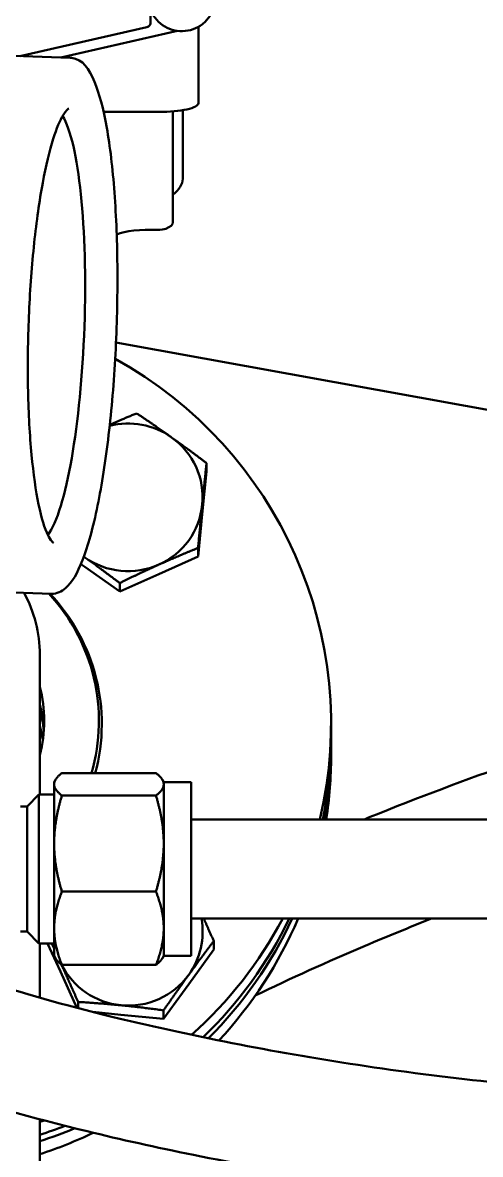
# Model space of a CAD drawing. Header units: inches. Extents: x 11 to 1621, y 11 to 1332.
# Drawn here: x 761.32 to 763.63, y 405.83 to 411.53 of the extents above; entities that cross this region are included whole.
import ezdxf

# ---------------------------------------------------------------- set-up
doc = ezdxf.new("R2010")
doc.units = ezdxf.units.IN
doc.header["$LTSCALE"] = 48
doc.header["$MEASUREMENT"] = 0
doc.layers.add('Visible (ANSI)', color=7, linetype='Continuous', lineweight=50)

msp = doc.modelspace()

# ---------------------------------------------------------------- linework, layer by layer
at = {"layer": 'Visible (ANSI)'}
for p, q in [((761.967858, 411.531803), (761.967858, 411.597486)), ((761.9194, 411.524184), (761.919403, 411.524184)), ((761.946443, 411.530342), (761.946446, 411.530343)), ((761.950143, 411.509605), (761.309302, 411.363672)), ((762.103345, 411.490301), (761.51567, 411.356475)), ((762.208803, 411.126214), (762.208803, 411.510742)), ((761.563313, 411.354814), (761.17634, 411.368308)), ((762.011953, 411.081932), (761.731695, 411.081932)), ((762.080801, 410.526504), (762.080801, 411.084728)), ((762.130063, 410.745687), (762.130063, 411.090788)), ((761.79396, 409.921115), (764.528288, 409.426403)), ((762.250066, 409.271019), (762.250066, 409.314159)), ((762.250066, 409.271019), (762.228682, 409.057415)), ((762.228682, 409.057415), (762.207299, 408.84381)), ((762.207299, 408.84381), (762.010023, 408.755368)), ((762.207299, 408.84381), (762.207299, 408.88695)), ((761.636857, 408.792089), (761.617203, 408.806075)), ((761.812748, 408.666926), (761.636857, 408.792089)), ((762.010023, 408.755368), (761.812748, 408.666926)), ((761.812748, 408.666926), (761.812748, 408.710066)), ((761.469218, 408.656454), (761.082244, 408.669948)), ((761.409929, 407.645485), (761.409929, 408.349205)), ((762.877429, 407.935222), (762.877429, 408.000486)), ((762.877429, 407.903243), (762.877429, 407.83798)), ((761.482429, 407.707985), (761.489073, 407.719493)), ((761.482429, 407.707985), (761.482429, 407.696771)), ((761.521505, 407.753592), (761.995353, 407.753592)), ((762.034429, 407.707985), (762.027785, 407.719493)), ((762.034429, 407.696771), (762.034429, 407.707985)), ((762.172429, 407.707985), (762.034429, 407.707985)), ((762.172429, 407.707985), (762.172429, 406.832985)), ((761.346429, 407.585935), (761.405979, 407.645485)), ((761.405979, 407.645485), (761.405979, 406.895485)), ((761.482429, 407.645485), (761.405979, 407.645485)), ((761.482429, 407.696771), (761.482429, 407.398397)), ((762.034429, 407.398397), (762.034429, 407.696771)), ((761.521505, 407.639951), (761.995353, 407.639951)), ((761.346429, 407.585935), (761.312429, 407.585935)), ((761.346429, 407.585935), (761.346429, 406.955035)), ((765.24542, 407.520485), (762.172429, 407.520485)), ((761.482429, 407.398397), (761.482429, 406.97211)), ((762.034429, 406.97211), (762.034429, 407.398397)), ((761.521505, 407.156843), (761.995353, 407.156843)), ((765.24542, 407.020485), (762.172429, 407.020485)), ((761.482429, 406.97211), (761.482429, 406.832985)), ((762.034429, 406.832985), (762.034429, 406.97211)), ((761.346429, 406.955035), (761.312429, 406.955035)), ((761.346429, 406.955035), (761.405979, 406.895485)), ((762.286411, 406.864435), (762.286411, 406.907575)), ((761.482429, 406.895485), (761.405979, 406.895485)), ((761.409929, 406.622596), (761.409929, 406.895485)), ((761.513825, 406.753651), (761.449137, 406.895485)), ((762.286411, 406.864435), (762.160169, 406.690048)), ((761.482429, 406.832985), (761.489073, 406.821476)), ((762.034429, 406.832985), (762.027785, 406.821476)), ((762.172429, 406.832985), (762.034429, 406.832985)), ((761.596916, 406.57147), (761.513825, 406.753651)), ((761.521505, 406.787377), (761.995353, 406.787377)), ((762.160169, 406.690048), (762.033926, 406.515662)), ((761.60303, 406.569867), (761.60303, 406.601203)), ((761.818478, 406.536863), (761.67699, 406.550785)), ((762.033926, 406.515662), (761.818478, 406.536863)), ((762.033926, 406.515662), (762.033926, 406.558801)), ((761.409929, 403.255809), (761.409929, 406.010608))]:
    msp.add_line(p, q, dxfattribs=at)
msp.add_arc((760.752429, 408.349205), 0.6575, 0, 28.334702, dxfattribs=at)
for centre, major_axis, ratio, start_param, end_param in [((762.011953, 411.126214), (0.19685, 0), 0.22495105, 4.71238898, 6.28318531), ((761.436414, 410.008418), (-0.038117, -1.093086), 0.18151776, 0.26388281, 2.87770985), ((760.79148, 410.745687), (1.338583, 0), 0.22495105, 6.01104632, 6.28318531), ((761.76584, 410.526504), (0.314961, 0), 0.22495105, 5.79646896, 6.28318531), ((761.972582, 410.444571), (-0.198819, 0), 0.22495105, 4.55707914, 5.78870686), ((762.009427, 410.497507), (0.03937, 0), 0.22495105, 4.55707914, 5.79646896), ((760.752429, 408.000486), (2.125, 0), 0.99144486, 6.05333482, 7.34399243), ((761.855516, 409.141647), (-0.375, 0), 0.99144486, 4.08986179, 4.96402447), ((761.855516, 409.141647), (0.375, 0), 0.99144486, 6.18425689, 7.23145444), ((761.855516, 409.141647), (0.375, 0), 0.99144486, 5.13705934, 6.18425689), ((761.855516, 409.141647), (0.375, 0), 0.99144486, 4.0732865, 4.08986179), ((761.855516, 409.094135), (-0.375, 0), 0.99144486, 0.94677054, 0.94976773), ((761.855516, 409.141647), (0.375, 0), 0.99144486, 4.08986179, 5.13705934), ((761.855516, 409.094135), (-0.375, 0), 0.99144486, 1.99387961, 1.99705376), ((760.752429, 408.016149), (0.955266, 0), 0.99144486, 6.00228205, 7.02627386), ((760.752429, 408.000486), (0.97, 0), 0.99144486, 6.02355246, 7.03418675), ((760.752429, 408.016149), (0.68, 0), 0.99144486, 6.02522277, 6.54114784), ((760.752429, 407.927391), (0.68, 0), 0.99144486, 0.06587388, 0.25796253), ((760.752429, 407.911075), (0.68, 0), 0.99144486, 0.07800575, 0.25796253), ((760.752429, 407.822317), (0.68, 0), 0.99144486, 0.14425268, 0.25796253), ((760.752429, 407.935222), (2.125, 0), 0.99144486, 6.08503631, 6.28318531), ((760.752429, 407.903243), (2.125, 0), 0.99144486, 6.10049463, 6.29077476), ((760.752429, 407.83798), (2.125, 0), 0.99144486, 6.13190992, 6.28318531), ((761.855516, 406.954348), (0.375, 0), 0.99144486, 5.66065812, 6.4620229), ((760.752429, 408.000486), (2.125, 0), 0.99144486, 5.44589461, 5.79937402), ((760.752429, 407.935222), (2.125, 0), 0.99144486, 5.4829114, 5.83405823), ((760.752429, 407.903243), (-2.125, 0), 0.99144486, 2.35916848, 2.7092483), ((760.752429, 407.83798), (-2.125, 0), 0.99144486, 2.39505708, 2.74310652), ((761.855516, 406.954348), (0.375, 0), 0.99144486, 3.60325137, 4.61346056), ((761.855516, 406.954348), (0.375, 0), 0.99144486, 4.61346056, 5.66065812), ((761.855516, 406.906836), (-0.375, 0), 0.99144486, 1.47020935, 1.47352648), ((760.752429, 408.000486), (2.125, 0), 0.99144486, 5.02696336, 5.03828158), ((760.752429, 407.935222), (2.125, 0), 0.99144486, 5.02696336, 5.09081506), ((760.752429, 407.903243), (-2.125, 0), 0.99144486, 1.88537071, 1.97389881), ((760.752429, 407.83798), (-2.125, 0), 0.99144486, 1.88537071, 2.02237521)]:
    msp.add_ellipse(centre, major_axis=major_axis, ratio=ratio, start_param=start_param, end_param=end_param, dxfattribs=at)
for points, knots in [([(769.68883, 420.211528), (769.68883, 419.756095), (769.704396, 419.309033), (769.674775, 418.613399), (769.651518, 418.349364), (769.591778, 417.887552), (769.56115, 417.693004), (769.477406, 417.232109), (769.420226, 416.960271), (769.292388, 416.413399), (769.223225, 416.142137), (769.016079, 415.401023), (768.86369, 414.924547), (768.563108, 414.127009), (768.423987, 413.797594), (768.203145, 413.34228), (768.129041, 413.199375), (767.941975, 412.864457), (767.826656, 412.679729), (767.62712, 412.399494), (767.544737, 412.294337), (767.392049, 412.11945), (767.322074, 412.04674), (767.122509, 411.860835), (766.994102, 411.766383), (766.771091, 411.645509), (766.675998, 411.60538), (766.406828, 411.512884), (766.229084, 411.475705), (765.913127, 411.416099), (765.773811, 411.392925), (765.546967, 411.33128), (765.455749, 411.300344), (765.314259, 411.216592), (765.263034, 411.178), (765.159897, 411.065253), (765.113644, 410.983375), (765.069293, 410.819408), (765.064969, 410.740289), (765.079274, 410.578997), (765.099519, 410.495494), (765.156866, 410.326777), (765.193216, 410.241838), (765.2915, 410.03581), (765.358003, 409.911888), (765.560616, 409.553203), (765.711939, 409.304353), (766.043765, 408.749106), (766.225173, 408.439774), (766.469441, 407.966291), (766.550264, 407.795008), (766.703187, 407.415519), (766.761202, 407.214924), (766.78889, 406.979072), (766.789364, 406.912999), (766.774121, 406.779742), (766.752748, 406.719929), (766.695724, 406.625069), (766.667166, 406.589107), (766.594288, 406.518156), (766.549728, 406.483309), (766.427064, 406.406312), (766.342838, 406.365476), (766.096322, 406.273706), (765.916656, 406.229324), (765.539336, 406.169947), (765.346641, 406.151831), (764.850291, 406.129325), (764.535112, 406.134432), (763.77367, 406.180645), (763.321272, 406.234082), (762.67581, 406.337416), (762.465477, 406.375888), (762.094994, 406.451508), (761.932003, 406.488027), (761.531561, 406.585775), (761.311264, 406.648286), (761.021978, 406.744374), (760.927814, 406.779845), (760.808967, 406.831364), (760.771171, 406.849644), (760.74008, 406.866281)], [0, 0, 0, 0, 3.94523031, 3.94523031, 6.39222813, 6.39222813, 8.12306923, 8.12306923, 10.3666949, 10.3666949, 12.42876718, 12.42876718, 15.92862417, 15.92862417, 18.52441728, 18.52441728, 19.77520407, 19.77520407, 21.59567997, 21.59567997, 22.83491115, 22.83491115, 23.86360118, 23.86360118, 25.75516635, 25.75516635, 27.07766519, 27.07766519, 29.42793517, 29.42793517, 31.40055032, 31.40055032, 32.75673095, 32.75673095, 33.53468645, 33.53468645, 34.51942761, 34.51942761, 35.38867693, 35.38867693, 36.32849874, 36.32849874, 37.24441413, 37.24441413, 38.44187964, 38.44187964, 40.52447674, 40.52447674, 42.91698857, 42.91698857, 44.32097132, 44.32097132, 46.2183441, 46.2183441, 47.10414156, 47.10414156, 48.35278649, 48.35278649, 49.1693925, 49.1693925, 49.9953761, 49.9953761, 51.08179577, 51.08179577, 52.75185392, 52.75185392, 54.21670898, 54.21670898, 56.32538313, 56.32538313, 59.19911278, 59.19911278, 60.6461784, 60.6461784, 61.88128585, 61.88128585, 63.89076025, 63.89076025, 65.14221253, 65.14221253, 65.89721778, 65.89721778, 65.89721778, 65.89721778]), ([(761.958016, 411.652921), (761.958016, 411.635506), (761.96087, 411.618094), (761.971988, 411.585016), (761.980261, 411.569362), (762.001397, 411.541336), (762.014281, 411.528989), (762.043385, 411.50883), (762.059622, 411.50105), (762.093816, 411.490861), (762.111778, 411.488479), (762.147589, 411.489388), (762.165434, 411.492688), (762.199151, 411.504657), (762.215023, 411.513315), (762.243135, 411.535105), (762.255388, 411.548212), (762.275005, 411.577521), (762.282397, 411.593697), (762.290752, 411.624396), (762.292661, 411.638658), (762.292661, 411.652921)], [1.57079633, 1.57079633, 1.57079633, 1.57079633, 1.8872988, 1.8872988, 2.20452811, 2.20452811, 2.52359609, 2.52359609, 2.84480857, 2.84480857, 3.16763328, 3.16763328, 3.49098541, 3.49098541, 3.8136108, 3.8136108, 4.13447814, 4.13447814, 4.45317534, 4.45317534, 4.71238898, 4.71238898, 4.71238898, 4.71238898]), ([(761.967858, 411.531803), (761.967858, 411.528846), (761.967282, 411.525594), (761.964822, 411.519906), (761.963063, 411.517367), (761.95894, 411.513438), (761.956588, 411.511938), (761.952854, 411.510346), (761.951477, 411.509914), (761.950135, 411.50961)], [0, 0, 0, 0, 0.0297802618, 0.0297802618, 0.0562736368, 0.0562736368, 0.0809290364, 0.0809290364, 0.0949981717, 0.0949981717, 0.0949981717, 0.0949981717]), ([(761.469218, 408.656454), (761.49574, 408.655529), (761.520239, 408.667349), (761.574471, 408.71416), (761.599867, 408.761181), (761.653016, 408.896654), (761.678654, 408.989784), (761.722922, 409.205398), (761.741735, 409.325859), (761.77205, 409.584673), (761.783616, 409.722751), (761.798584, 410.003426), (761.802003, 410.145956), (761.800387, 410.421581), (761.795349, 410.554616), (761.777217, 410.798425), (761.764105, 410.909017), (761.730515, 411.098301), (761.710172, 411.176135), (761.658938, 411.298155), (761.62712, 411.347804), (761.567873, 411.354564), (761.565595, 411.354734), (761.563313, 411.354814)], [4.48160109, 4.48160109, 4.48160109, 4.48160109, 4.64811425, 4.64811425, 4.9569889, 4.9569889, 5.3020184, 5.3020184, 5.62843611, 5.62843611, 5.95126579, 5.95126579, 6.27319234, 6.27319234, 6.59529937, 6.59529937, 6.91893342, 6.91893342, 7.24846887, 7.24846887, 7.60887031, 7.60887031, 7.62319375, 7.62319375, 7.62319375, 7.62319375]), ([(761.555753, 411.09884), (761.555753, 411.09884), (761.542461, 411.090875), (761.51204, 411.040619), (761.494589, 410.999821), (761.459115, 410.887116), (761.441028, 410.811554), (761.408281, 410.634384), (761.393735, 410.531915), (761.370342, 410.31173), (761.361551, 410.193902), (761.350793, 409.955483), (761.348845, 409.834923), (761.352008, 409.603776), (761.357114, 409.49321), (761.373738, 409.293971), (761.385232, 409.205168), (761.412785, 409.059988), (761.428955, 409.002775), (761.459907, 408.930588), (761.476178, 408.914117), (761.479361, 408.912386), (761.479506, 408.912332), (761.479506, 408.912332)], [1.40088729, 1.40088729, 1.40088729, 1.40088729, 1.65416771, 1.65416771, 1.92036302, 1.92036302, 2.22346324, 2.22346324, 2.53744893, 2.53744893, 2.85448167, 2.85448167, 3.17230434, 3.17230434, 3.48977362, 3.48977362, 3.80525238, 3.80525238, 4.1135294, 4.1135294, 4.39118023, 4.39118023, 4.42072225, 4.42072225, 4.42072225, 4.42072225]), ([(765.659629, 410.742347), (765.659623, 410.742338), (765.659384, 410.741261), (765.658852, 410.73547), (765.658617, 410.730271), (765.659529, 410.711849), (765.661358, 410.696135), (765.669293, 410.658855), (765.674519, 410.638999), (765.689388, 410.592479), (765.699106, 410.565647), (765.727839, 410.494047), (765.749041, 410.446516), (765.814122, 410.311511), (765.863907, 410.217433), (766.028906, 409.921623), (766.162359, 409.699835), (766.480005, 409.169958), (766.668655, 408.853939), (766.960615, 408.306755), (767.073145, 408.076522), (767.216925, 407.71885), (767.262504, 407.588654), (767.342787, 407.298087), (767.37202, 407.138571), (767.379131, 406.898421), (767.374828, 406.816689), (767.342413, 406.618205), (767.304466, 406.506424), (767.198411, 406.307965), (767.131958, 406.220622), (766.969441, 406.057616), (766.870922, 405.984563), (766.625605, 405.841641), (766.47295, 405.7786), (766.064945, 405.65278), (765.795455, 405.605181), (765.259417, 405.552731), (764.997297, 405.543283), (764.348383, 405.54866), (763.954456, 405.57504), (763.322524, 405.643397), (763.081931, 405.67572), (762.618912, 405.748354), (762.396198, 405.788458), (761.996463, 405.86902), (761.817155, 405.908878), (761.366154, 406.018603), (761.114681, 406.090268), (760.886891, 406.167885), (760.868453, 406.174282), (760.850365, 406.180676)], [34.58663068, 34.58663068, 34.58663068, 34.58663068, 34.90590298, 34.90590298, 35.27393105, 35.27393105, 35.80028438, 35.80028438, 36.23233358, 36.23233358, 36.66906616, 36.66906616, 37.29181646, 37.29181646, 38.29644182, 38.29644182, 40.21466526, 40.21466526, 42.60595358, 42.60595358, 44.33050504, 44.33050504, 45.33370403, 45.33370403, 46.59653851, 46.59653851, 47.25190829, 47.25190829, 48.20469982, 48.20469982, 49.11797102, 49.11797102, 50.14617604, 50.14617604, 51.47502929, 51.47502929, 53.45553275, 53.45553275, 55.1719226, 55.1719226, 57.59043233, 57.59043233, 59.09418779, 59.09418779, 60.56246349, 60.56246349, 61.85785135, 61.85785135, 64.03227254, 64.03227254, 64.22775972, 64.22775972, 64.22775972, 64.22775972]), ([(764.823845, 408.143457), (764.494712, 408.042342), (764.148161, 407.929703), (763.557006, 407.720117), (763.313804, 407.628987), (763.064154, 407.528519), (763.054212, 407.524506), (763.044277, 407.520485)], [54.77360364, 54.77360364, 54.77360364, 54.77360364, 56.95519009, 56.95519009, 58.46619532, 58.46619532, 58.52890324, 58.52890324, 58.52890324, 58.52890324]), ([(763.382875, 407.020485), (763.270478, 406.976041), (763.159043, 406.930511), (762.858916, 406.803301), (762.673323, 406.719528), (762.495513, 406.632943)], [58.27358744, 58.27358744, 58.27358744, 58.27358744, 59.00566073, 59.00566073, 60.27314832, 60.27314832, 60.27314832, 60.27314832])]:
    msp.add_open_spline(points, degree=3, knots=knots, dxfattribs=at)
for points, weights in [([(761.762787, 409.507653), (761.826213, 409.535155), (761.898283, 409.564484)], [1.01669051028, 1.02556527294, 1]), ([(761.898283, 409.564484), (761.992543, 409.501782), (762.074175, 409.443694)], [1, 1.0379548493, 1]), ([(762.074175, 409.443694), (762.155806, 409.385605), (762.250066, 409.314159)], [1, 1.0379548493, 1]), ([(762.250066, 409.314159), (762.238606, 409.20406), (762.228682, 409.104926)], [1, 1.0379548493, 1]), ([(762.228682, 409.104926), (762.218758, 409.005792), (762.207299, 408.88695)], [1, 1.0379548493, 1]), ([(761.636857, 408.839601), (761.634338, 408.841393), (761.631818, 408.843182)], [1, 1.00112979411, 1.00219232753]), ([(762.207299, 408.88695), (762.101579, 408.843926), (762.010023, 408.80288)], [1, 1.0379548493, 1]), ([(761.812748, 408.710066), (761.718488, 408.781512), (761.636857, 408.839601)], [1, 1.0379548493, 1]), ([(762.010023, 408.80288), (761.918468, 408.761834), (761.812748, 408.710066)], [1, 1.0379548493, 1]), ([(761.521505, 407.753592), (761.482429, 407.723142), (761.482429, 407.696771)], [1, 1.0379548493, 1]), ([(762.034429, 407.696771), (762.034429, 407.723142), (761.995353, 407.753592)], [1, 1.0379548493, 1]), ([(761.482429, 407.696771), (761.482429, 407.670401), (761.521505, 407.639951)], [1, 1.0379548493, 1]), ([(761.995353, 407.639951), (762.034429, 407.670401), (762.034429, 407.696771)], [1, 1.0379548493, 1]), ([(761.521505, 407.639951), (761.482429, 407.510503), (761.482429, 407.398397)], [1, 1.0379548493, 1]), ([(762.034429, 407.398397), (762.034429, 407.510503), (761.995353, 407.639951)], [1, 1.0379548493, 1]), ([(761.482429, 407.398397), (761.482429, 407.286292), (761.521505, 407.156843)], [1, 1.0379548493, 1]), ([(761.995353, 407.156843), (762.034429, 407.286292), (762.034429, 407.398397)], [1, 1.0379548493, 1]), ([(761.521505, 407.156843), (761.482429, 407.057845), (761.482429, 406.97211)], [1, 1.0379548493, 1]), ([(762.034429, 406.97211), (762.034429, 407.057845), (761.995353, 407.156843)], [1, 1.0379548493, 1]), ([(762.236498, 407.020485), (762.260052, 406.967779), (762.286411, 406.907575)], [1.01884252141, 1.02057746091, 1]), ([(761.482429, 406.97211), (761.482429, 406.886375), (761.521505, 406.787377)], [1, 1.0379548493, 1]), ([(761.995353, 406.787377), (762.034429, 406.886375), (762.034429, 406.97211)], [1, 1.0379548493, 1]), ([(762.286411, 406.907575), (762.218758, 406.818493), (762.160169, 406.73756)], [1, 1.0379548493, 1]), ([(761.482429, 406.869422), (761.476421, 406.882377), (761.470304, 406.895485)], [1.01762758059, 1.01904090801, 1.01897443902]), ([(761.521505, 406.787377), (761.498338, 406.80543), (761.489073, 406.821476)], [1, 1.0221605042, 1.01844352737]), ([(762.027785, 406.821476), (762.018521, 406.80543), (761.995353, 406.787377)], [1.01844352737, 1.0221605042, 1]), ([(761.60303, 406.601203), (761.558182, 406.703637), (761.519318, 406.789101)], [1, 1.03552395414, 1.00455040712]), ([(762.160169, 406.73756), (762.101579, 406.656627), (762.033926, 406.558801)], [1, 1.0379548493, 1]), ([(761.818478, 406.584374), (761.718488, 406.594213), (761.60303, 406.601203)], [1, 1.0379548493, 1]), ([(762.033926, 406.558801), (761.918468, 406.574535), (761.818478, 406.584374)], [1, 1.0379548493, 1])]:
    msp.add_rational_spline(points, weights, degree=2, dxfattribs=at)

doc.saveas('drawing.dxf')
